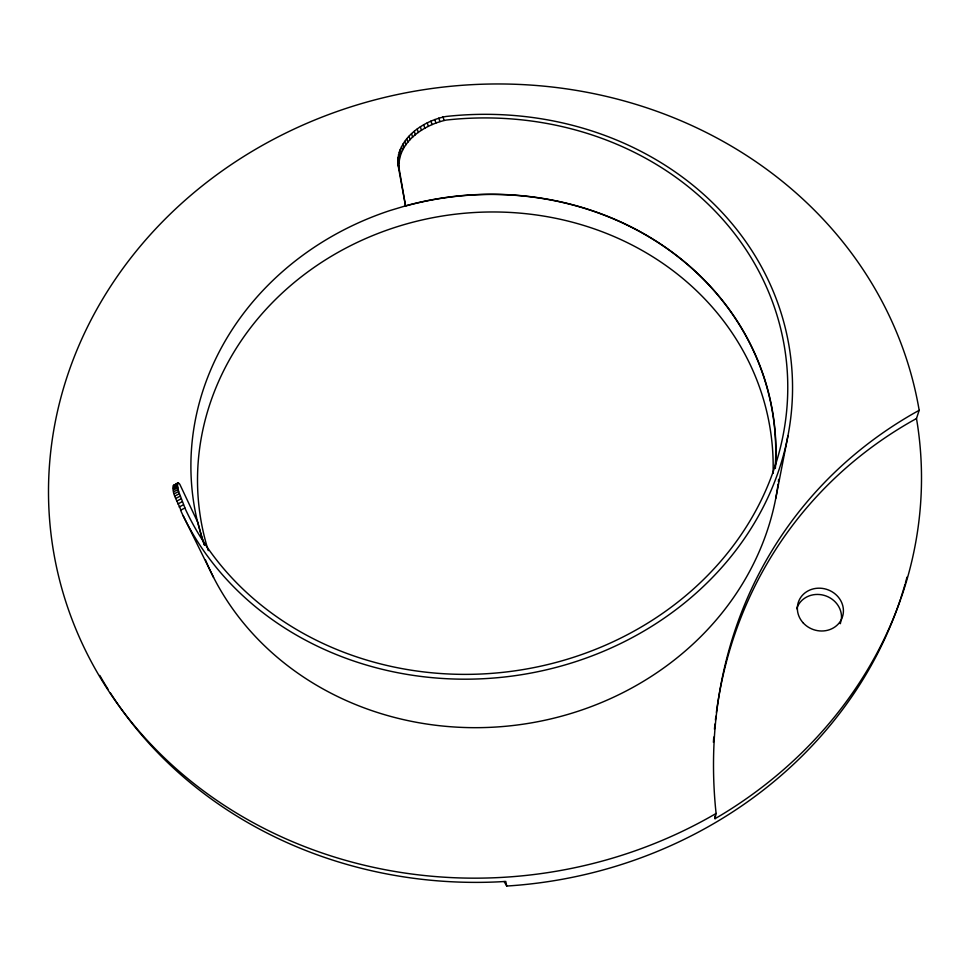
<?xml version="1.0" encoding="UTF-8"?>
<svg xmlns="http://www.w3.org/2000/svg" width="970" height="970" viewBox="0 0 970 970"><rect width="100%" height="100%" fill="white"/><g stroke="black" fill="none" stroke-linecap="round" stroke-linejoin="round"><path stroke-width="1.45" d="M775.163 468.243A292.819 263.828 -7.6 0 0 409.049 205.058L405.545 206.004L399.046 168.125C397.263 142.408 423.745 124.803 446.224 120.062A313.31 277.565 -7.6 0 1 782.111 334.796A313.31 277.565 -7.6 0 1 564.091 660.206A313.31 277.565 -7.6 0 1 185.452 509.274L178.589 491.353L177.425 485.085L178.153 482.878L179.777 484.224L197.892 522.587A292.819 263.828 -7.6 0 0 204.537 544.958M405.545 206.004L397.991 164.767C396.172 138.831 423.126 120.898 445.861 116.497A318.014 281.761 -7.6 0 1 786.828 334.577A318.014 281.761 -7.6 0 1 565.292 664.862A318.014 281.761 -7.6 0 1 181.05 511.311C179.802 503.588 165.87 486.928 178.153 482.878M775.757 498.35L787.943 435.833M919.172 410.31L916.492 418.519L917.365 423.866A434.839 393.711 -7.6 0 1 720.601 815.418L715.048 818.692L716.09 813.454L715.436 806.955A530.845 453.487 36.5 0 1 914.164 413.099L919.172 410.31L918.929 408.843A438.586 396.318 -7.6 0 0 362.477 103.317A438.586 396.318 -7.6 0 0 86.112 651.682A438.586 396.318 -7.6 0 0 714.563 814.363L716.09 813.454M916.492 418.519L911.533 421.295A525.643 449.728 36.7 0 0 716.394 712.368M174.988 495.937L179.304 493.778M175.8 498.386L180.117 496.228M176.758 501.053L181.075 498.883M177.862 503.927L182.19 501.757M179.123 506.983L183.451 504.8M180.553 510.208L184.882 508.025M173.278 485.582L178.589 483.024M173.133 486.273L177.425 484.127M173.121 487.243L177.425 485.085M173.218 488.468L177.522 486.322M173.448 489.971L177.765 487.813M173.824 491.717L178.14 489.559M174.333 493.706L178.638 491.547M430.898 121.129L432.074 124.548M173.521 485.17L174.842 485.582M504.109 881.487L506.716 886.022L508.498 885.925A431.492 391.371 -7.6 0 0 900.402 599.314M183.233 515.907L213.558 577.392M442.914 116.849L444.066 120.316M438.792 118.085L439.943 121.541M434.79 119.516L435.93 122.96M427.236 122.887L428.364 126.318M423.708 124.815L424.836 128.234M420.362 126.876L421.477 130.295M417.221 129.071L418.325 132.49M414.275 131.386L415.378 134.794M411.547 133.775L412.65 137.182M409.049 136.273L410.152 139.668M406.782 138.819L407.873 142.214M404.757 141.426L405.848 144.821M402.974 144.069L404.066 147.452M401.459 146.737L402.538 150.12M400.173 149.404L401.253 152.775M399.167 152.06L400.234 155.43M398.415 154.703L399.482 158.074M397.918 157.298L398.985 160.668M397.676 159.856L398.743 163.215M397.7 162.342L398.767 165.712M397.991 164.767L399.046 168.125M506.716 886.022L505.782 881.439L499.186 881.815A435.19 393.953 -7.6 0 1 119.298 706.245M714.793 816.11L715.048 818.692M906.998 577.126A431.492 391.371 -7.6 0 1 905.483 582.691M905.095 584.073A431.492 391.371 -7.6 0 1 900.851 597.932M208.271 550.608A288.284 260.748 -7.6 0 1 449.837 214.904A288.284 260.748 -7.6 0 1 773.066 473.396M118.461 705.032A435.19 393.953 -7.6 0 1 110.313 692.859M107.973 689.161A435.19 393.953 -7.6 0 1 99.789 675.423M775.333 468.498A293.001 263.998 -7.6 0 0 406.248 205.652L389.819 210.599A293.001 263.998 -7.6 0 0 197.274 520.829L201.712 537.016A293.001 263.998 -7.6 0 0 204.367 545.031M778.655 479.35A297.208 267.805 -7.6 0 1 778.376 481.726M778.073 484.103A297.208 267.805 -7.6 0 1 521.193 724.469A297.208 267.805 -7.6 0 1 207.35 564.334M206.865 563.243A297.208 267.805 -7.6 0 1 205.458 559.933M796.697 608.736A23.05 21.049 19.1 0 1 824.124 595.362A23.05 21.049 19.1 0 1 841.038 621.188M840.699 622.473A23.05 21.049 19.1 0 1 840.275 623.722M713.411 742.341A525.643 449.728 36.7 0 1 713.774 737.079M714.453 729.222A525.643 449.728 36.7 0 1 714.975 724.02M715.411 720.116A525.643 449.728 36.7 0 1 715.884 716.236M803.027 622.716A23.231 21.182 18.9 0 0 842.178 617.66A23.231 21.182 18.9 0 0 815.976 588.378A23.231 21.182 18.9 0 0 803.027 622.716"/></g></svg>
